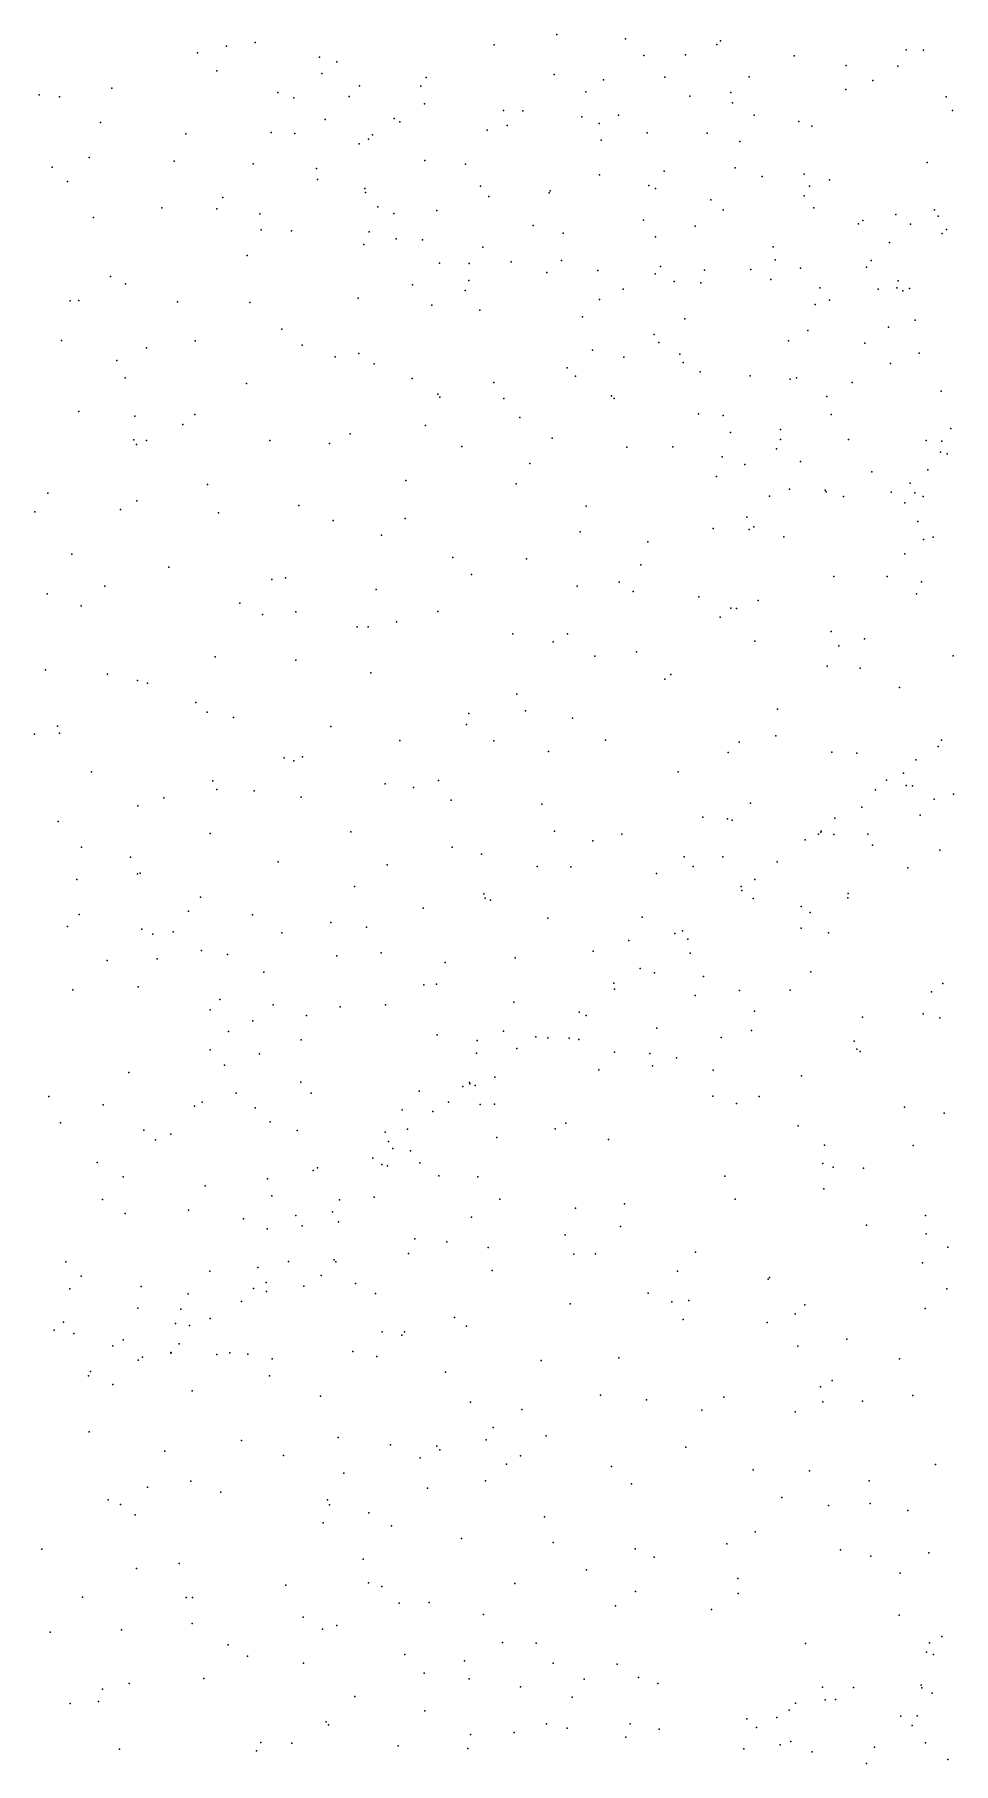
# Model space of a CAD drawing. Header units: metres. Extents: x -23.9 to 23.9, y -27.4 to 27.4.
# Drawn here: x -5.017 to -3.646, y -2.6 to -0.018 of the extents above; entities that cross this region are included whole.
import ezdxf

# ---------------------------------------------------------------- set-up
doc = ezdxf.new("R2010")
doc.units = ezdxf.units.M

msp = doc.modelspace()

# ---------------------------------------------------------------- linework, layer by layer
for p in [(-4.2375, -0.0185, 14.0885), (-4.1354, -0.0249, -6.8712), (-4.774, -0.0459, -6.404), (-4.7311, -0.0359, 29.7339), (-4.6881, -0.0301, 13.3483), (-4.3311, -0.034, 12.3883), (-4.1079, -0.0496, 24.0236), (-4.0455, -0.0487, -6.9659), (-3.9989, -0.0331, 23.7407), (-3.9935, -0.0279, 1.2667), (-3.8833, -0.05, 14.5958), (-3.7164, -0.0412, 10.4244), (-3.6902, -0.0419, -14.5286), (-4.7452, -0.0724, -25.5619), (-4.592, -0.0523, 24.2893), (-4.5886, -0.0765, 29.7213), (-4.5662, -0.0591, -7.8287), (-3.8056, -0.0649, 12.1859), (-3.7286, -0.0659, 23.3905), (-4.9021, -0.0986, -7.8958), (-4.5321, -0.0948, 12.5885), (-4.4409, -0.0957, 24.3916), (-4.4326, -0.0825, -14.8939), (-4.2419, -0.0781, -7.541), (-4.168, -0.086, 29.5133), (-4.0765, -0.0819, 14.2889), (-3.9507, -0.0814, 14.4763), (-3.8063, -0.1003, 29.3292), (-3.7658, -0.0869, 14.7478), (-5.0106, -0.1084, 29.5585), (-4.98, -0.1115, 24.6826), (-4.6545, -0.1049, 13.4861), (-4.6304, -0.1128, 13.2488), (-4.548, -0.111, -6.4835), (-4.4351, -0.1219, 13.7312), (-4.1944, -0.104, -6.7429), (-4.0394, -0.1104, -7.369), (-3.9782, -0.1051, -25.8362), (-3.9756, -0.1203, 29.4009), (-3.6564, -0.1114, 14.8954), (-4.9192, -0.1496, -6.3063), (-4.5834, -0.1451, 13.0611), (-4.4807, -0.1437, 24.1356), (-4.4722, -0.1488, -7.7763), (-4.3173, -0.1321, 29.5603), (-4.3117, -0.1541, -7.6324), (-4.2887, -0.1326, 13.9423), (-4.2002, -0.1415, 1.0724), (-4.1744, -0.1512, 14.1006), (-4.1455, -0.139, 23.8148), (-3.9431, -0.1388, -7.2918), (-3.8766, -0.1484, 23.638), (-3.6469, -0.1317, 29.1752), (-4.7918, -0.1669, 29.5876), (-4.6643, -0.1648, -6.4137), (-4.6291, -0.1661, -7.9252), (-4.519, -0.1746, 29.6292), (-4.5127, -0.1684, 12.7002), (-4.342, -0.1611, -6.5602), (-4.1718, -0.1763, -7.5134), (-4.1029, -0.1651, 12.2923), (-4.0134, -0.1656, -6.9239), (-3.9646, -0.1784, 23.8535), (-3.8571, -0.1551, 10.1183), (-4.9359, -0.2023, 0.5407), (-4.5329, -0.1816, 12.8652), (-4.9912, -0.2166, -7.8778), (-4.8089, -0.2075, 24.4249), (-4.6913, -0.2117, 24.3091), (-4.5963, -0.2186, 24.2139), (-4.4349, -0.2067, -6.5036), (-4.3743, -0.2118, 23.9491), (-4.174, -0.228, 29.435), (-4.0776, -0.2223, -6.8047), (-3.9716, -0.2173, 14.3616), (-3.9312, -0.2307, 12.2728), (-3.8684, -0.227, -7.0605), (-3.6849, -0.2093, -7.1313), (-4.9682, -0.2378, 24.9085), (-4.5952, -0.2348, 13.4357), (-4.5245, -0.2482, -6.4497), (-4.5235, -0.2543, -25.9676), (-4.3516, -0.2449, 12.405), (-4.2492, -0.2548, -7.6126), (-4.2476, -0.2517, 23.8586), (-4.1003, -0.244, -14.8846), (-4.0903, -0.2484, 23.757), (-3.8606, -0.2451, 14.5095), (-3.8309, -0.2352, 29.2678), (-4.8274, -0.2774, 29.4636), (-4.7453, -0.2789, -7.9195), (-4.7366, -0.2616, -6.3502), (-4.5048, -0.2757, 13.533), (-4.4168, -0.2811, 12.6849), (-4.3392, -0.2601, -7.6963), (-4.0079, -0.2653, 1.2135), (-3.9893, -0.2801, -7.3858), (-3.8683, -0.2592, -7.3073), (-3.8539, -0.277, -26.1231), (-3.6738, -0.2801, 10.0786), (-4.9295, -0.2916, 24.5013), (-4.6813, -0.286, -15.234), (-4.4809, -0.2855, 13.0378), (-4.2732, -0.3036, 13.8601), (-4.1082, -0.2956, -6.7157), (-4.031, -0.3044, 14.2197), (-3.7873, -0.3009, -7.4197), (-3.781, -0.2964, 10.2043), (-3.7317, -0.2874, -7.0624), (-3.71, -0.3018, 10.511), (-3.6686, -0.2897, -7.4305), (-3.6561, -0.3097, 23.184), (-4.6791, -0.3102, 24.638), (-4.6339, -0.3117, 0.75), (-4.526, -0.3321, 24.4073), (-4.518, -0.3129, 24.0931), (-4.4776, -0.3234, 13.2722), (-4.4384, -0.325, 29.4767), (-4.2283, -0.3152, -6.5617), (-4.0902, -0.3205, 12.4042), (-3.9147, -0.3355, 23.6252), (-3.741, -0.3289, 29.1708), (-3.6625, -0.3154, 12.2451), (-4.6999, -0.3485, 24.252), (-4.4128, -0.36, 23.96), (-4.3686, -0.3606, 12.9684), (-4.3484, -0.3358, 13.6858), (-4.3061, -0.358, 29.4186), (-4.2308, -0.3559, 12.5839), (-3.9118, -0.355, -7.4988), (-3.7687, -0.3557, -7.5419), (-4.9043, -0.3797, 29.335), (-4.369, -0.3858, 13.1366), (-4.2527, -0.374, -7.6596), (-4.1767, -0.3708, 13.9244), (-4.0909, -0.376, 12.5354), (-4.0832, -0.3648, -7.5022), (-4.0171, -0.3703, 29.2755), (-3.9483, -0.3694, -6.8619), (-3.9181, -0.3841, 12.4362), (-3.8738, -0.3672, 14.4148), (-3.7754, -0.3659, -6.9923), (-3.7282, -0.3861, 10.3193), (-4.8815, -0.3907, 24.4075), (-4.5343, -0.4121, 29.3787), (-4.453, -0.3923, -7.8483), (-4.3744, -0.4007, 13.4322), (-4.1387, -0.3988, -6.6058), (-4.0624, -0.3873, 14.1044), (-4.0229, -0.3893, -6.7556), (-3.845, -0.3967, 23.7422), (-3.7578, -0.3988, 23.5104), (-3.7303, -0.3966, 23.5168), (-3.7211, -0.4014, 12.3422), (-3.7111, -0.3975, -7.6477), (-4.9642, -0.4163, -7.8785), (-4.9514, -0.4155, -6.2055), (-4.8041, -0.4175, -6.2697), (-4.6962, -0.4188, -6.3173), (-4.4242, -0.4228, 0.8745), (-4.3527, -0.4303, -15.1885), (-4.1741, -0.4142, 23.7782), (-3.8519, -0.4214, -7.6578), (-3.8307, -0.4152, 1.3435), (-4.6482, -0.4586, 29.3221), (-4.1995, -0.4398, 29.3192), (-4.0467, -0.4432, -7.6474), (-3.8628, -0.4605, 14.281), (-3.7427, -0.4554, 14.5397), (-3.7027, -0.4451, 10.4745), (-4.977, -0.4756, 24.4592), (-4.8503, -0.4862, 29.2432), (-4.7777, -0.476, 0.5983), (-4.618, -0.4824, 24.1088), (-4.1843, -0.4898, 12.8939), (-4.0924, -0.4664, 24.0804), (-4.0856, -0.4784, 13.7751), (-3.892, -0.4758, 12.6344), (-3.778, -0.4796, -7.8034), (-4.8945, -0.5054, -7.8888), (-4.5685, -0.4997, -7.9459), (-4.5335, -0.495, -6.366), (-4.5106, -0.51, 29.2774), (-4.2222, -0.5163, 13.2598), (-4.1377, -0.5002, 1.0594), (-4.054, -0.496, -6.6425), (-4.0489, -0.5083, -7.7855), (-3.7398, -0.5095, 14.3778), (-3.6968, -0.4945, -6.8452), (-4.8824, -0.5309, 24.7576), (-4.7011, -0.5396, -7.9219), (-4.4537, -0.5321, 23.9641), (-4.3318, -0.5383, -7.7919), (-4.21, -0.5285, -7.7815), (-4.0238, -0.5221, 12.8335), (-3.949, -0.528, 13.8974), (-3.8895, -0.5329, 23.6097), (-3.8798, -0.5312, -6.8336), (-3.797, -0.5382, 12.7162), (-4.4152, -0.5556, -6.3998), (-4.4122, -0.5601, 24.3197), (-4.317, -0.5619, 29.2361), (-4.1561, -0.5581, -26.6047), (-4.1521, -0.5621, -7.8701), (-3.8349, -0.5588, 14.0326), (-3.6639, -0.5509, -7.9886), (-4.9514, -0.5815, -6.1514), (-4.8677, -0.5885, -26.0153), (-4.7781, -0.5859, -6.2263), (-4.2931, -0.5904, -7.8892), (-4.0261, -0.5848, 29.1709), (-3.9895, -0.5874, -6.6585), (-3.828, -0.5859, -26.746), (-4.7961, -0.6007, -15.6066), (-4.5464, -0.6147, 24.0234), (-4.4337, -0.6021, 29.1859), (-3.9783, -0.6128, 13.5757), (-3.904, -0.6084, 29.1227), (-3.6497, -0.6067, 29.0382), (-4.8694, -0.6235, 29.0969), (-4.8653, -0.6309, -7.8914), (-4.8501, -0.6248, 24.2652), (-4.6664, -0.6245, 24.0877), (-4.577, -0.6293, -7.9418), (-4.3795, -0.6337, -7.9563), (-4.2446, -0.6212, 23.8839), (-4.1334, -0.6347, -8.0265), (-4.0646, -0.634, 13.3354), (-3.9097, -0.6372, 13.0265), (-3.904, -0.623, 23.8891), (-3.8022, -0.6233, -8.095), (-3.6864, -0.6245, 14.1297), (-3.665, -0.6423, 23.3407), (-3.6632, -0.6255, 23.4894), (-3.655, -0.6444, 12.8693), (-4.2779, -0.6591, -6.4283), (-3.9909, -0.6489, 23.7212), (-3.9572, -0.6606, -8.1234), (-3.8738, -0.656, 13.6532), (-3.6837, -0.6683, -8.2123), (-4.7595, -0.6902, 29.0633), (-4.4634, -0.6843, -6.3365), (-4.2987, -0.6894, -8.0851), (-3.9996, -0.6785, 13.2103), (-3.7674, -0.6714, 13.0097), (-3.7102, -0.6882, 1.4044), (-4.9976, -0.7032, -6.0914), (-4.865, -0.715, -6.146), (-4.623, -0.7219, 24.4837), (-4.1941, -0.7227, -8.1766), (-3.9204, -0.7079, -8.223), (-3.8903, -0.6976, 13.491), (-3.8372, -0.6987, 23.6348), (-3.8357, -0.7015, 13.1274), (-3.8097, -0.7085, 29.0598), (-3.7388, -0.7019, -6.6442), (-3.718, -0.718, -15.331), (-3.7031, -0.7028, 13.1378), (-3.6908, -0.7084, 13.8438), (-5.0171, -0.7313, -7.8628), (-4.8892, -0.7278, 28.9843), (-4.7428, -0.7329, -6.1948), (-4.5716, -0.7444, -6.2683), (-4.4644, -0.7412, -8.0336), (-3.9542, -0.7392, -6.5961), (-3.6987, -0.7455, 13.4088), (-4.4996, -0.7661, 29.0134), (-4.203, -0.7612, 23.9069), (-4.0042, -0.7559, -8.2909), (-3.9505, -0.7576, 1.1797), (-3.9437, -0.7538, 29.0903), (-3.8991, -0.7686, -8.3436), (-3.6905, -0.7727, 13.6151), (-3.6758, -0.7691, -8.4051), (-4.9616, -0.7947, 24.2918), (-4.3931, -0.7996, 24.0314), (-4.1018, -0.7761, -6.4699), (-3.7183, -0.794, 23.6118), (-4.8168, -0.8139, -7.8961), (-4.365, -0.8247, -15.6435), (-4.2832, -0.8014, 24.2405), (-4.1125, -0.8105, 29.0911), (-4.9126, -0.8421, 28.8425), (-4.663, -0.8324, -7.9863), (-4.6429, -0.83, -6.2085), (-4.5073, -0.8474, 0.7231), (-4.2074, -0.8422, -26.8489), (-4.1447, -0.8363, 0.9974), (-4.1236, -0.8504, -8.3126), (-3.8242, -0.8277, -8.4695), (-3.7447, -0.8277, 29.0006), (-3.6934, -0.8358, -6.5322), (-4.9984, -0.8535, -6.0422), (-4.9481, -0.8718, 28.718), (-4.711, -0.8677, 24.1467), (-4.0258, -0.858, -8.375), (-3.9778, -0.8752, 23.8293), (-3.9697, -0.8758, -6.4973), (-3.9371, -0.8637, -15.5685), (-3.7009, -0.8536, 23.6892), (-4.677, -0.8846, 28.8865), (-4.6275, -0.8807, -26.5223), (-4.536, -0.9031, -6.2331), (-4.5194, -0.9028, 24.0595), (-4.4772, -0.8954, 28.9346), (-4.4153, -0.8799, -8.1653), (-3.9937, -0.8886, 29.0646), (-4.3034, -0.9134, -6.3399), (-4.2432, -0.9256, 28.9793), (-4.2218, -0.9133, -8.3024), (-3.942, -0.9243, -8.473), (-3.8284, -0.9099, 23.798), (-3.7783, -0.9211, 1.3057), (-4.7478, -0.9479, 28.7747), (-4.6274, -0.953, -6.1938), (-4.1811, -0.947, -6.4126), (-4.1186, -0.9404, -8.3825), (-3.8166, -0.9313, -8.551), (-3.6463, -0.9464, -8.661), (-5.0013, -0.967, 28.379), (-4.9088, -0.9737, 28.4844), (-4.5154, -0.9719, 24.4206), (-4.0766, -0.9811, -6.4768), (-4.0677, -0.9744, 23.9629), (-3.8343, -0.9616, -27.1747), (-3.7849, -0.9647, 28.971), (-4.8636, -0.9831, 0.3875), (-4.8489, -0.9869, -7.9934), (-4.2977, -1.0037, -8.3257), (-3.7261, -0.9935, 23.8338), (-4.7765, -1.0158, -6.1427), (-4.7599, -1.0304, 28.6277), (-4.3691, -1.0325, -6.3505), (-4.2844, -1.0283, 28.9003), (-3.9084, -1.0258, -8.5651), (-4.9834, -1.0513, 24.3106), (-4.7203, -1.0383, -8.1062), (-4.5751, -1.052, 24.1122), (-4.3726, -1.0489, 0.7808), (-4.2142, -1.0392, -8.4006), (-5.0174, -1.0635, 28.1742), (-4.9801, -1.0618, -5.8384), (-4.4721, -1.0728, -6.3141), (-4.332, -1.0733, 24.2929), (-4.165, -1.0723, 24.0769), (-3.9653, -1.075, -15.8407), (-3.9106, -1.0659, 23.9827), (-3.6684, -1.0817, -9.3646), (-3.6636, -1.0721, -8.9003), (-4.6446, -1.0986, -6.238), (-4.6302, -1.1032, -8.2068), (-4.6174, -1.0969, 28.6907), (-4.2503, -1.0891, -6.4299), (-3.9819, -1.0905, 28.9429), (-3.8274, -1.0902, -8.6522), (-3.7899, -1.0916, -6.5049), (-3.7019, -1.1014, -8.7302), (-4.9323, -1.1193, -8.0435), (-4.7512, -1.1329, -8.1587), (-4.4143, -1.1327, 28.7572), (-4.0565, -1.1197, -6.537), (-3.7456, -1.1319, -9.0034), (-3.72, -1.1216, -9.5841), (-4.8247, -1.1585, -6.0005), (-4.7454, -1.1459, 28.4708), (-4.6894, -1.1479, -16.1445), (-4.6194, -1.1574, -26.7233), (-4.4941, -1.1373, -8.3067), (-4.4519, -1.1431, 24.1164), (-4.3955, -1.1618, -8.378), (-3.7619, -1.1464, -9.2102), (-3.716, -1.14, -9.8567), (-3.7066, -1.1404, 28.8896), (-3.6742, -1.1603, -10.0215), (-3.6457, -1.1528, -6.475), (-4.8632, -1.1701, 28.2498), (-4.2599, -1.1677, -8.4583), (-4.0198, -1.187, 24.0721), (-3.9487, -1.1662, -8.6328), (-3.7823, -1.1722, 1.2612), (-3.6955, -1.1843, 24.0032), (-4.9822, -1.1939, 24.3345), (-4.7555, -1.2116, -6.1394), (-4.5453, -1.2093, 28.5979), (-4.241, -1.2079, 24.1939), (-4.1406, -1.2127, -8.5545), (-3.9829, -1.1895, -6.5847), (-3.976, -1.1919, 1.0853), (-3.847, -1.2128, -9.6105), (-3.8434, -1.2095, -8.9608), (-3.8433, -1.2082, -9.4737), (-3.824, -1.2129, 24.086), (-3.8228, -1.1888, -8.7183), (-3.7734, -1.2126, -9.9908), (-4.9474, -1.2322, -8.1122), (-4.3938, -1.232, 28.6535), (-4.1842, -1.2227, -6.5111), (-3.8672, -1.2211, -9.1697), (-3.7663, -1.2293, 23.8587), (-3.666, -1.2366, -10.136), (-4.874, -1.2468, 28.1032), (-4.6536, -1.2541, -8.2919), (-4.4908, -1.2585, -6.3722), (-4.35, -1.2427, -6.4362), (-4.2669, -1.261, 28.6863), (-4.2166, -1.2615, -27.1846), (-4.0478, -1.2465, -8.6286), (-4.0341, -1.2608, 28.8078), (-3.9897, -1.2465, 24.1587), (-3.9089, -1.2541, -9.3972), (-3.7136, -1.263, -6.5199), (-4.9544, -1.2804, 0.2299), (-4.864, -1.2717, -8.1847), (-4.8599, -1.2707, -5.8596), (-4.0888, -1.2716, -6.576), (-3.9625, -1.2907, -9.2733), (-3.9423, -1.2805, -9.5774), (-4.7696, -1.3066, 24.6107), (-4.54, -1.291, -8.3797), (-4.3465, -1.3019, 24.1925), (-4.3448, -1.3083, -16.2394), (-4.3369, -1.3113, -8.5074), (-3.9618, -1.2969, -9.0305), (-3.9448, -1.3087, -8.7268), (-3.8035, -1.3079, -16.0882), (-3.8029, -1.3012, 28.8536), (-4.9509, -1.3325, 24.343), (-4.7878, -1.3276, -5.9393), (-4.6921, -1.3332, -6.1967), (-4.4374, -1.3229, 28.526), (-4.2513, -1.3379, -6.5196), (-4.1104, -1.3365, 24.2002), (-3.8732, -1.3205, -10.0367), (-3.8593, -1.3298, -6.5786), (-4.9682, -1.3504, -16.5531), (-4.8573, -1.3547, 27.7982), (-4.8408, -1.362, -8.2559), (-4.8106, -1.3584, 27.9673), (-4.6483, -1.3601, 28.2887), (-4.5751, -1.3445, 28.4058), (-4.5219, -1.3514, 24.4496), (-4.0614, -1.3608, -9.2312), (-4.0502, -1.3569, -9.5292), (-3.8732, -1.3528, 24.241), (-3.8323, -1.3599, -10.1339), (-4.7682, -1.3862, 24.2633), (-4.7296, -1.3924, -6.0369), (-4.5, -1.3896, -8.4659), (-4.1834, -1.3875, 28.5839), (-4.1303, -1.3712, -8.6625), (-4.0424, -1.3692, -8.9548), (-4.0387, -1.3901, -6.6438), (-4.9091, -1.4012, -5.6996), (-4.8345, -1.3987, -5.8053), (-4.6752, -1.4186, 28.1559), (-4.5662, -1.3944, 0.5261), (-4.4043, -1.4042, -6.4678), (-4.3001, -1.3971, 28.5121), (-4.1131, -1.413, -9.0774), (-4.0921, -1.4198, -8.8497), (-3.8588, -1.4183, 28.7176), (-4.9604, -1.4449, -5.5976), (-4.8626, -1.4408, -26.6183), (-4.4364, -1.4376, 28.3834), (-4.4175, -1.4366, -8.5426), (-4.1527, -1.4352, -9.7227), (-4.1517, -1.444, -9.8389), (-4.0189, -1.4252, -10.0301), (-3.8893, -1.4455, -10.1934), (-3.6613, -1.4357, 28.727), (-4.741, -1.4596, -5.9411), (-4.661, -1.4674, -6.1533), (-4.5613, -1.4707, -6.4142), (-4.4933, -1.4677, 24.2007), (-4.3019, -1.4635, 24.2525), (-4.031, -1.4534, 0.9839), (-3.9652, -1.4463, 24.2789), (-3.6784, -1.448, 23.7619), (-4.7553, -1.4748, 27.7858), (-4.6917, -1.4916, 27.9728), (-4.6115, -1.4836, -8.4635), (-4.2046, -1.4783, -9.1529), (-4.1942, -1.4833, -9.0247), (-3.9426, -1.4768, -6.6362), (-3.7815, -1.4859, -10.3617), (-3.6907, -1.4811, -6.5613), (-3.6662, -1.4871, -10.4834), (-4.7278, -1.5072, -8.4131), (-4.6195, -1.5197, 28.0853), (-4.4163, -1.5121, -6.501), (-4.3567, -1.5208, -8.6311), (-4.3174, -1.507, 24.31), (-4.2693, -1.5152, -9.2971), (-4.2514, -1.5169, -9.8757), (-4.2192, -1.5175, -8.8867), (-4.2048, -1.5192, -8.759), (-4.0885, -1.5023, 28.501), (-3.9923, -1.5163, -10.1843), (-3.9469, -1.5056, 24.0389), (-3.794, -1.5217, -6.6014), (-4.7551, -1.5349, -5.8302), (-4.6816, -1.5405, -6.0265), (-4.3579, -1.5396, 0.6687), (-4.2977, -1.5326, -6.5672), (-4.1519, -1.5383, -6.6414), (-4.0988, -1.5403, -10.1067), (-4.059, -1.5469, 24.3147), (-3.7898, -1.5339, 28.6203), (-3.7847, -1.537, 24.3733), (-4.8768, -1.5685, 0.22), (-4.7338, -1.5576, 24.2759), (-4.1748, -1.5645, 28.3844), (-4.0949, -1.5584, -27.3087), (-4.0042, -1.5652, -6.6743), (-3.8726, -1.5734, -10.3882), (-4.7165, -1.5994, 24.5843), (-4.6197, -1.5828, -16.7158), (-4.6045, -1.5994, 27.9425), (-4.4431, -1.5963, 28.1775), (-4.3781, -1.5896, -27.0944), (-4.3681, -1.5834, -9.465), (-4.3674, -1.5856, -9.6669), (-4.3595, -1.588, -9.8185), (-4.3304, -1.5756, -9.1844), (-4.9961, -1.6042, -5.4362), (-4.9151, -1.6166, -5.5405), (-4.7787, -1.6188, -5.7288), (-4.7674, -1.6131, 27.7092), (-4.6882, -1.6215, -8.5091), (-4.4688, -1.6245, 24.2538), (-4.3997, -1.6131, -9.358), (-4.3521, -1.6165, -8.9569), (-4.3307, -1.6158, -8.7973), (-4.0051, -1.6038, 28.4275), (-3.9696, -1.615, -10.3449), (-3.9358, -1.6046, 24.3766), (-3.7186, -1.6202, -6.6005), (-4.9789, -1.6439, 24.4099), (-4.6657, -1.642, -5.973), (-4.4228, -1.6266, -8.662), (-4.2241, -1.6443, -6.6441), (-3.8773, -1.6484, -10.4874), (-3.6594, -1.6293, -10.585), (-4.8543, -1.6545, 27.5979), (-4.837, -1.669, -5.6124), (-4.8138, -1.6607, -8.4635), (-4.6254, -1.6551, 0.4134), (-4.4938, -1.6577, -6.4298), (-4.489, -1.6715, -9.5946), (-4.4605, -1.653, -9.7249), (-4.3273, -1.6654, -6.6006), (-4.24, -1.6528, -10.1157), (-4.1605, -1.6684, -10.2202), (-3.8383, -1.677, 28.4302), (-3.7059, -1.6777, -27.6137), (-4.9242, -1.703, -8.4285), (-4.5126, -1.6964, -9.8314), (-4.4824, -1.6821, -9.3297), (-4.4562, -1.6854, -9.9358), (-4.4424, -1.7033, -8.8151), (-4.8852, -1.7242, -5.5066), (-4.6695, -1.7273, -5.8805), (-4.6015, -1.7149, -6.0791), (-4.595, -1.7109, 24.2443), (-4.499, -1.7061, 27.9829), (-4.4903, -1.7081, -9.1396), (-4.4141, -1.7229, -10.0316), (-4.3555, -1.7244, 28.0753), (-3.9867, -1.7232, -6.7041), (-3.8405, -1.7043, -6.6558), (-3.8251, -1.7097, -10.5858), (-3.7799, -1.7114, 1.1754), (-4.7626, -1.7376, -8.542), (-4.6634, -1.7529, 27.7551), (-4.5103, -1.7549, -8.6954), (-3.8391, -1.7422, 24.4629), (-4.9162, -1.758, 27.4845), (-4.882, -1.7791, -8.5013), (-4.7878, -1.7741, -5.6073), (-4.5728, -1.7768, -9.1117), (-4.562, -1.7586, -9.9271), (-4.323, -1.7577, 24.3302), (-4.2098, -1.7713, -10.3118), (-4.1366, -1.7649, 28.1733), (-3.9714, -1.7578, -10.5413), (-4.7056, -1.7872, -5.7238), (-4.6701, -1.8022, -9.6782), (-4.6276, -1.7822, -9.4839), (-4.6179, -1.7975, -9.2605), (-4.5638, -1.7917, -8.8986), (-4.365, -1.7844, 0.604), (-4.1427, -1.7983, -10.4191), (-3.7756, -1.7966, 28.2382), (-3.6874, -1.7819, -10.5955), (-4.4498, -1.8172, -6.3976), (-4.402, -1.8215, -6.5248), (-4.3403, -1.8297, -10.2568), (-4.2255, -1.8112, 24.3763), (-3.6863, -1.8094, 24.5218), (-3.654, -1.8294, 23.9095), (-4.9709, -1.8514, -5.2982), (-4.6383, -1.851, -5.8474), (-4.57, -1.8481, 27.8103), (-4.5676, -1.8515, 24.2934), (-4.459, -1.8388, 27.884), (-4.2124, -1.84, -6.7209), (-4.1799, -1.8395, 28.0504), (-4.0305, -1.8371, -16.9056), (-3.6919, -1.853, -6.644), (-4.9479, -1.8726, -17.247), (-4.7557, -1.8652, -9.8074), (-4.684, -1.8599, -9.1682), (-4.6719, -1.8823, -8.8576), (-4.5895, -1.8715, -5.9618), (-4.5385, -1.8835, -6.0904), (-4.3341, -1.8642, 27.9242), (-4.0576, -1.8651, -10.4878), (-3.9224, -1.877, -10.5506), (-3.9203, -1.8749, 28.1592), (-4.9649, -1.8918, -8.7612), (-4.8581, -1.8881, 27.4861), (-4.7883, -1.8991, -9.5948), (-4.6904, -1.8911, -5.666), (-4.6713, -1.8957, -8.7229), (-4.6152, -1.8877, -10.0509), (-4.5087, -1.8987, -17.1135), (-4.1015, -1.8979, 24.1772), (-4.0405, -1.9092, 28.0571), (-3.6557, -1.8918, 28.065), (-4.8634, -1.9205, -26.5648), (-4.799, -1.9222, -9.4545), (-4.7554, -1.936, -8.9832), (-4.7085, -1.9107, 24.324), (-4.3907, -1.9346, 27.8222), (-4.2177, -1.9141, -10.3816), (-4.0662, -1.911, 0.8389), (-3.8819, -1.929, 24.0185), (-3.8674, -1.9153, 24.4144), (-3.6878, -1.9209, -10.5584), (-4.9882, -1.9536, -5.2025), (-4.9743, -1.9416, 24.4586), (-4.959, -1.9585, 27.3389), (-4.8072, -1.9436, -9.3108), (-4.786, -1.9466, -9.1177), (-4.4983, -1.9557, -10.1949), (-4.4693, -1.9607, -6.2064), (-4.4653, -1.9557, 24.3525), (-4.3726, -1.9475, -10.2787), (-4.049, -1.9372, -6.7702), (-3.9237, -1.9417, -6.7335), (-4.9008, -1.9766, -5.3082), (-4.8853, -1.9679, -9.6798), (-4.814, -1.9879, -8.7687), (-4.8134, -1.9865, -5.4229), (-4.8018, -1.9739, -9.9762), (-4.7259, -1.9872, 0.2483), (-4.5425, -1.9851, -5.9818), (-3.878, -1.9775, 27.9968), (-3.8047, -1.9669, 1.0939), (-4.863, -1.9983, -9.213), (-4.8563, -1.9938, -8.9804), (-4.7452, -1.9896, -5.5158), (-4.6992, -1.989, -10.0614), (-4.6626, -1.996, 27.6404), (-4.5063, -1.9928, 27.7138), (-4.261, -1.9988, 27.8286), (-4.145, -1.9949, 27.8966), (-3.7264, -1.9963, 27.9287), (-4.9369, -2.0215, -9.9015), (-4.9341, -2.0152, -9.4392), (-4.9004, -2.0347, 24.6739), (-4.6666, -2.0215, -5.6061), (-4.4041, -2.0161, -6.3321), (-3.8439, -2.038, -10.5134), (-3.8267, -2.0285, -6.7235), (-4.7823, -2.0442, 27.4946), (-4.5905, -2.052, -10.1344), (-4.3667, -2.0609, -10.2837), (-4.1727, -2.0505, -10.4129), (-4.1038, -2.0572, 24.4033), (-3.9884, -2.0536, -6.7778), (-3.8406, -2.0605, 27.875), (-3.7816, -2.0595, -27.4309), (-3.7061, -2.0507, -6.6921), (-4.2898, -2.0716, 24.409), (-4.0215, -2.073, -10.4957), (-3.8821, -2.0753, 24.399), (-4.9357, -2.105, -5.1697), (-4.5643, -2.1137, -5.7984), (-4.3434, -2.117, -6.4019), (-4.3327, -2.0989, 27.6894), (-4.2537, -2.1111, -6.6541), (-4.823, -2.1339, -9.9803), (-4.7083, -2.1182, 24.3594), (-4.6459, -2.1405, -5.5485), (-4.4859, -2.1248, 27.5953), (-4.4168, -2.1264, -6.1915), (-4.4122, -2.1322, 24.4163), (-4.2918, -2.1412, -6.5205), (-4.0452, -2.1283, -17.4018), (-4.5558, -2.167, -10.1587), (-4.4417, -2.1438, 24.4419), (-4.3128, -2.1534, 0.5602), (-4.156, -2.157, -6.8478), (-3.9447, -2.1621, 27.8192), (-3.8603, -2.1633, -6.759), (-3.6724, -2.1538, 23.9793), (-4.849, -2.188, 27.3575), (-4.7842, -2.1789, -17.6739), (-4.431, -2.1892, -6.0919), (-4.3442, -2.1782, -10.2998), (-4.1264, -2.1829, 27.7171), (-3.7714, -2.1784, 24.4066), (-4.9076, -2.2067, 24.4715), (-4.8889, -2.2135, -26.3177), (-4.7393, -2.1953, -10.0367), (-4.5799, -2.2067, -26.7106), (-4.5769, -2.2143, -5.6672), (-3.902, -2.2034, 0.9377), (-3.8324, -2.2154, 27.7259), (-3.7702, -2.212, -10.4731), (-4.8673, -2.2291, -5.1779), (-4.5867, -2.2411, 0.306), (-4.5184, -2.2262, 27.4827), (-4.4845, -2.2457, -5.891), (-4.256, -2.2322, 27.5959), (-3.7137, -2.2228, -6.7116), (-4.38, -2.2645, -6.1598), (-4.2434, -2.2707, -6.5288), (-3.9415, -2.2545, 24.4129), (-5.0064, -2.2805, 24.7255), (-4.5269, -2.2953, -10.1791), (-4.1206, -2.2797, -10.4381), (-4.0925, -2.2925, 24.4194), (-3.9838, -2.2723, -10.4468), (-3.8145, -2.2814, -6.7383), (-3.7689, -2.2911, 27.6303), (-3.6823, -2.2861, 24.4271), (-4.8654, -2.3093, -9.9749), (-4.8018, -2.3019, 0.1084), (-4.1937, -2.3112, -6.6242), (-3.7254, -2.3161, 1.092), (-4.6424, -2.334, 27.3225), (-4.519, -2.3305, -5.7148), (-4.4991, -2.3363, 27.3848), (-4.3005, -2.3319, -6.3135), (-4.1202, -2.3434, -6.8314), (-3.9677, -2.3243, -17.7168), (-3.9669, -2.3464, -6.7813), (-4.9457, -2.3519, 27.0779), (-4.7913, -2.3526, -5.1973), (-4.7817, -2.3526, 27.2418), (-4.4732, -2.3612, -5.811), (-4.4281, -2.3603, -5.9358), (-4.1504, -2.3649, 27.5202), (-4.0068, -2.3704, 27.5938), (-4.8878, -2.4007, 24.5142), (-4.7822, -2.3916, -10.01), (-4.6166, -2.3819, -18.0192), (-4.5875, -2.4001, -10.1397), (-4.566, -2.3943, -5.5243), (-4.3472, -2.3781, -10.2997), (-3.7268, -2.3792, 27.5311), (-4.9941, -2.4046, 24.5986), (-4.7283, -2.4233, 24.4213), (-4.3188, -2.4197, -6.1781), (-4.2685, -2.4207, 24.333), (-3.8663, -2.4215, -10.4145), (-3.6814, -2.4203, -4.2983), (-3.6629, -2.4108, -10.43), (-4.6997, -2.4401, -5.2636), (-4.6161, -2.4509, -5.3724), (-4.4647, -2.4377, 24.4388), (-4.3757, -2.4472, -5.9962), (-4.2434, -2.4506, 27.3895), (-4.1477, -2.4524, -6.6106), (-3.6859, -2.4341, -4.527), (-3.6754, -2.4377, -6.6873), (-4.7647, -2.4737, 27.0675), (-4.4356, -2.4656, -5.8142), (-4.3686, -2.4739, -26.5175), (-4.197, -2.4747, -6.4549), (-4.1159, -2.472, 24.4324), (-4.9162, -2.4895, -5.1535), (-4.8761, -2.4811, 26.9128), (-4.5392, -2.5006, -5.4959), (-4.2922, -2.4862, -10.3374), (-4.2148, -2.5016, -18.0773), (-4.0868, -2.4812, 27.438), (-3.841, -2.4867, -4.3006), (-3.7949, -2.4872, -4.1708), (-3.694, -2.4837, -3.9142), (-3.6929, -2.4876, -4.8246), (-3.6776, -2.4956, -3.7995), (-4.9645, -2.5111, 26.7431), (-4.9218, -2.5079, -18.4755), (-4.435, -2.522, -10.2425), (-3.8911, -2.5207, -6.7521), (-3.8813, -2.5105, -4.462), (-3.8372, -2.5056, 27.4543), (-3.8218, -2.505, -4.6095), (-3.7244, -2.5298, 27.3882), (-3.6996, -2.5293, -3.662), (-4.5819, -2.5382, 24.5172), (-4.5785, -2.5428, -18.3384), (-4.3014, -2.5541, -6.0934), (-4.253, -2.5411, 24.4406), (-4.2221, -2.5478, -6.315), (-4.1281, -2.5411, -10.3711), (-4.0848, -2.5494, 24.2069), (-3.9539, -2.5339, -4.3438), (-3.9397, -2.5466, 0.8173), (-3.9094, -2.5316, -4.2246), (-3.7071, -2.5436, -10.3912), (-4.8904, -2.5793, -0.0334), (-4.6862, -2.5817, 24.4543), (-4.6796, -2.5691, 26.9879), (-4.6334, -2.5699, -5.265), (-4.4748, -2.5743, 24.4485), (-4.3705, -2.578, -5.8825), (-4.3665, -2.5574, 27.2308), (-4.1349, -2.5611, -6.5389), (-3.9587, -2.5784, -4.0853), (-3.9042, -2.5725, -3.9707), (-3.8886, -2.5677, 24.4333), (-3.7635, -2.5762, -3.5624), (-3.6874, -2.5695, -4.9726), (-3.8566, -2.5829, -3.779), (-3.7753, -2.6004, -3.453), (-3.6541, -2.5946, -5.0779)]:
    msp.add_point(p)

doc.saveas('drawing.dxf')
